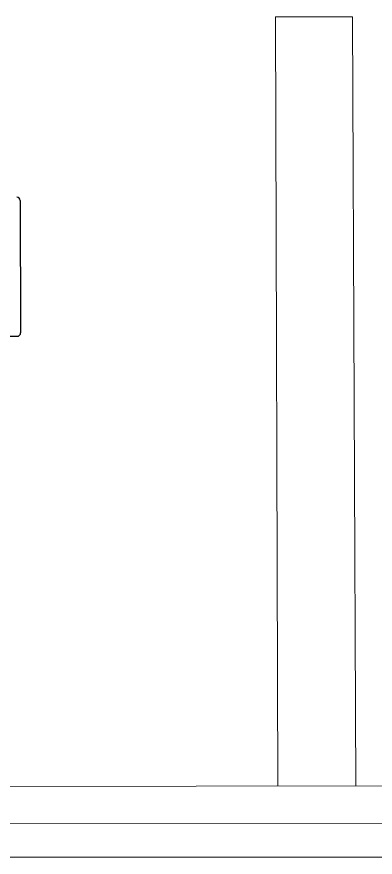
# Model space of a CAD drawing. Header units: inches. Extents: x 164.3 to 247.9, y 15.6 to 56.7.
# Drawn here: x 219.231 to 219.928, y 48.431 to 50.065 of the extents above; entities that cross this region are included whole.
import ezdxf

# ---------------------------------------------------------------- set-up
doc = ezdxf.new("R2010")
doc.units = ezdxf.units.IN
doc.header["$MEASUREMENT"] = 0
doc.layers.get('0').update_dxf_attribs({"lineweight": 0})
doc.layers.add('WALL 1 100', color=250, linetype='Continuous', lineweight=9)
doc.layers.add('провода', color=1, linetype='Continuous', lineweight=5)

msp = doc.modelspace()

# ---------------------------------------------------------------- linework, layer by layer
at = {"color": 7, "linetype": 'ByBlock', "lineweight": -2}
for p, q in [((219.238, 49.708), (219.2386, 49.4508)), ((219.2319, 49.444), (219.1511, 49.4438))]:
    msp.add_line(p, q, dxfattribs=at)
for centre, start, end in [((219.2312, 49.708), 0.1388, 90.1388), ((219.2319, 49.4508), 270.1388, 0.1388)]:
    msp.add_arc(centre, 0.00677, start, end, dxfattribs=at)
at = {"layer": 'WALL 1 100', "color": 0}
for p, q in [((219.7341, 50.0654), (219.739, 48.5694)), ((219.8841, 50.0654), (219.7341, 50.0654)), ((219.8841, 50.0654), (219.8908, 48.5695)), ((228.152, 48.5785), (209.4313, 48.5582)), ((228.1488, 48.4311), (209.2798, 48.4311))]:
    msp.add_line(p, q, dxfattribs=at)
at = {"layer": 'провода', "color": 1}
msp.add_line((209.354, 48.4981), (222.3024, 48.4958), dxfattribs=at)

doc.saveas('drawing.dxf')
